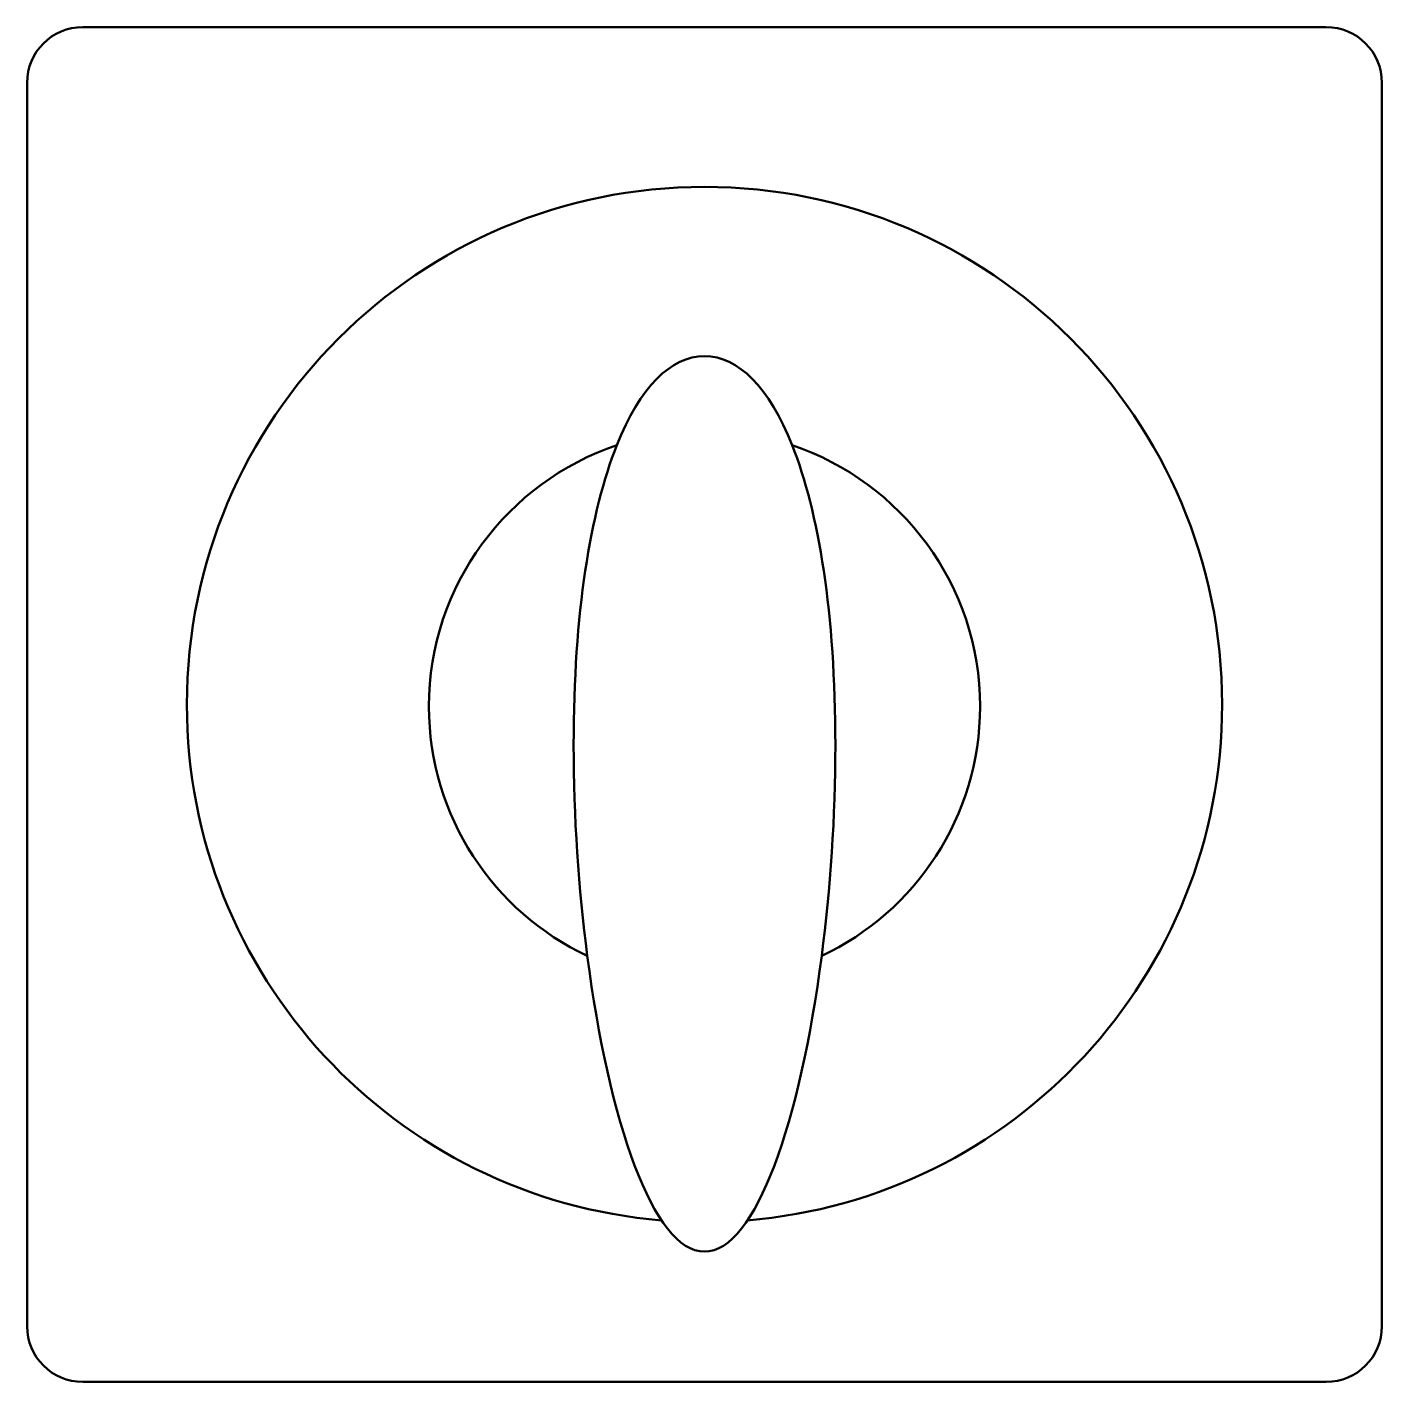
# Model space of a CAD drawing. Header units: inches. Extents: x 0 to 106, y -106 to 0.
import ezdxf

# ---------------------------------------------------------------- set-up
doc = ezdxf.new("R2010")
doc.units = ezdxf.units.IN
doc.header["$MEASUREMENT"] = 0
doc.layers.add('Layer 2', color=7, linetype='Continuous')

# ---------------------------------------------------------------- blocks, each defined once
blk = doc.blocks.new('block 24')
at = {"layer": 'Layer 2', "color": 7, "lineweight": 50}
for points, knots in [([(59.86, -32.72), (58.05, -28.17), (55.64, -25.75), (53, -25.75), (50.36, -25.75), (47.95, -28.17), (46.14, -32.72)], [0, 0, 0, 0, 1, 1, 1, 2, 2, 2, 2]), ([(46.14, -32.72), (37.6, -35.59), (31.44, -43.65), (31.44, -53.16), (31.44, -61.78), (36.51, -69.22), (43.83, -72.67), (43.15, -67.44), (42.76, -61.77), (42.76, -56.18), (42.76, -45.87), (44.07, -37.91), (46.14, -32.72)], [0, 0, 0, 0, 1, 1, 1, 2, 2, 2, 3, 3, 3, 4, 4, 4, 4]), ([(46.14, -32.72), (44.07, -37.91), (42.76, -45.87), (42.76, -56.18), (42.76, -61.77), (43.15, -67.44), (43.83, -72.67)], [0, 0, 0, 0, 1, 1, 1, 2, 2, 2, 2]), ([(74.56, -53.16), (74.56, -43.65), (68.4, -35.59), (59.86, -32.72), (61.93, -37.91), (63.24, -45.87), (63.24, -56.18), (63.24, -61.77), (62.85, -67.44), (62.17, -72.67), (69.49, -69.22), (74.56, -61.78), (74.56, -53.16)], [0, 0, 0, 0, 1, 1, 1, 2, 2, 2, 3, 3, 3, 4, 4, 4, 4]), ([(62.17, -72.67), (62.85, -67.44), (63.24, -61.77), (63.24, -56.18), (63.24, -45.87), (61.93, -37.91), (59.86, -32.72)], [0, 0, 0, 0, 1, 1, 1, 2, 2, 2, 2]), ([(43.83, -72.67), (45.5, -85.55), (48.98, -95.81), (53, -95.81), (57.02, -95.81), (60.5, -85.55), (62.17, -72.67)], [0, 0, 0, 0, 1, 1, 1, 2, 2, 2, 2])]:
    blk.add_open_spline(points, degree=3, knots=knots, dxfattribs=at)
blk = doc.blocks.new('block 23')
at = {"layer": 'Layer 2', "color": 7, "lineweight": 50}
for points, knots in [([(106, -101.64), (106, -104.05), (104.05, -106), (101.64, -106), (101.64, -106), (4.36, -106), (4.36, -106), (1.95, -106), (0, -104.05), (0, -101.64), (0, -101.64), (0, -4.36), (0, -4.36), (0, -1.95), (1.95, 0), (4.36, 0), (4.36, 0), (101.64, 0), (101.64, 0), (104.05, 0), (106, -1.95), (106, -4.36), (106, -4.36), (106, -101.64), (106, -101.64)], [0, 0, 0, 0, 1, 1, 1, 2, 2, 2, 3, 3, 3, 4, 4, 4, 5, 5, 5, 6, 6, 6, 7, 7, 7, 8, 8, 8, 8]), ([(49.64, -93.36), (28.85, -91.66), (12.5, -74.24), (12.5, -53), (12.5, -30.63), (30.63, -12.5), (53, -12.5), (75.37, -12.5), (93.5, -30.63), (93.5, -53), (93.5, -74.24), (77.15, -91.66), (56.34, -93.36)], [0, 0, 0, 0, 1, 1, 1, 2, 2, 2, 3, 3, 3, 4, 4, 4, 4])]:
    blk.add_open_spline(points, degree=3, knots=knots, dxfattribs=at)
at = {"layer": 'Layer 2'}
blk.add_blockref('block 24', (0, 0), dxfattribs=at)

msp = doc.modelspace()

# ---------------------------------------------------------------- block references
at = {"layer": 'Layer 2'}
msp.add_blockref('block 23', (0, 0), dxfattribs=at)

doc.saveas('drawing.dxf')
